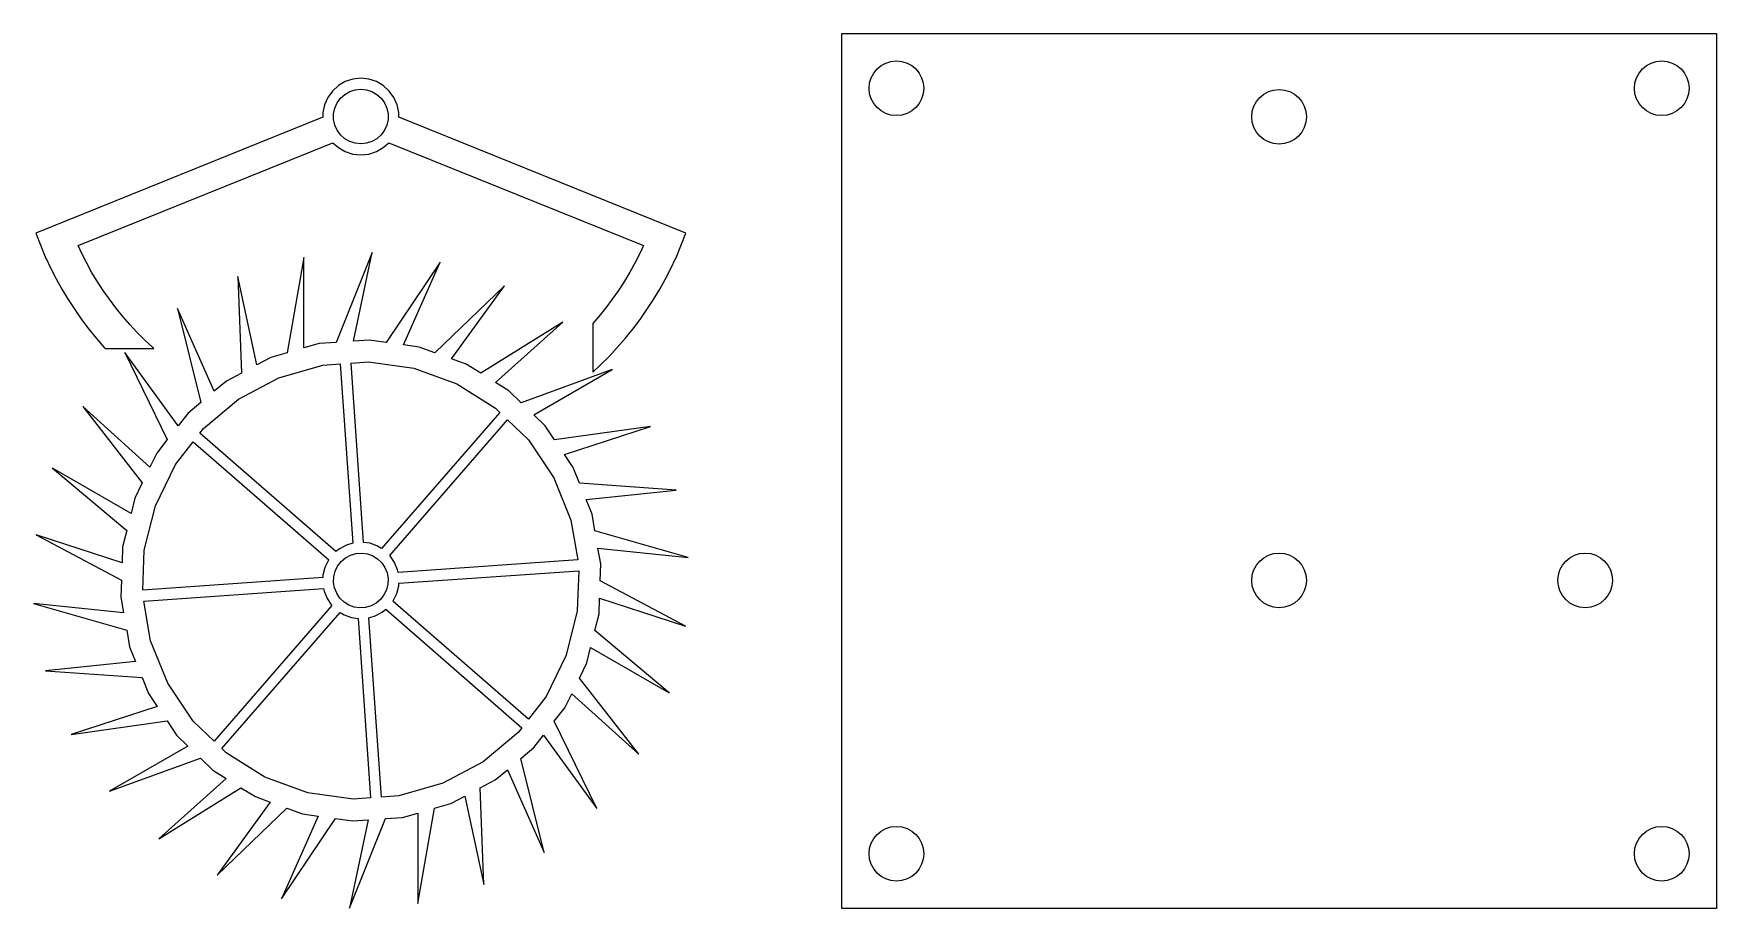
# Model space of a CAD drawing. Header units: inches. Extents: x 0 to 308, y 0 to 160.
import ezdxf

# ---------------------------------------------------------------- set-up
doc = ezdxf.new("R2010")
doc.units = ezdxf.units.IN
doc.header["$MEASUREMENT"] = 0

msp = doc.modelspace()

# ---------------------------------------------------------------- linework, layer by layer
for p, q in [((57.13, 151.15), (55.86, 150.42)), ((58.52, 151.6), (57.13, 151.15)), ((59.97, 151.76), (58.52, 151.6)), ((61.43, 151.6), (59.97, 151.76)), ((62.82, 151.15), (61.43, 151.6)), ((64.09, 150.42), (62.82, 151.15)), ((53.91, 148.26), (53.32, 146.92)), ((54.77, 149.44), (53.91, 148.26)), ((55.86, 150.42), (54.77, 149.44)), ((55.64, 147.26), (56.26, 148.1)), ((56.26, 148.1), (57.04, 148.8)), ((57.04, 148.8), (57.94, 149.32)), ((57.94, 149.32), (58.93, 149.65)), ((58.93, 149.65), (59.97, 149.76)), ((59.97, 149.76), (61.01, 149.65)), ((61.01, 149.65), (62.01, 149.32)), ((62.01, 149.32), (62.91, 148.8)), ((62.91, 148.8), (63.69, 148.1)), ((63.69, 148.1), (64.3, 147.26)), ((65.18, 149.44), (64.09, 150.42)), ((66.04, 148.26), (65.18, 149.44)), ((66.63, 146.92), (66.04, 148.26)), ((53.32, 146.92), (53.01, 145.49)), ((53.01, 145.49), (53.01, 144.64)), ((55, 145.28), (55.22, 146.3)), ((55, 144.23), (55, 145.28)), ((55.22, 146.3), (55.64, 147.26)), ((64.3, 147.26), (64.73, 146.3)), ((64.73, 146.3), (64.95, 145.28)), ((64.95, 145.28), (64.95, 144.23)), ((66.94, 145.49), (66.63, 146.92)), ((66.94, 144.64), (66.94, 145.49)), ((53.01, 144.64), (0.49, 123.42)), ((55.22, 143.21), (55, 144.23)), ((55.64, 142.26), (55.22, 143.21)), ((56.26, 141.41), (55.64, 142.26)), ((64.3, 142.26), (63.69, 141.41)), ((64.73, 143.21), (64.3, 142.26)), ((64.95, 144.23), (64.73, 143.21)), ((119.45, 123.42), (66.94, 144.64)), ((8.25, 121.16), (54.86, 139.99)), ((54.86, 139.99), (55.86, 139.09)), ((55.86, 139.09), (57.13, 138.36)), ((57.04, 140.71), (56.26, 141.41)), ((57.94, 140.19), (57.04, 140.71)), ((58.93, 139.87), (57.94, 140.19)), ((59.97, 139.76), (58.93, 139.87)), ((61.01, 139.87), (59.97, 139.76)), ((62.01, 140.19), (61.01, 139.87)), ((62.91, 140.71), (62.01, 140.19)), ((62.82, 138.36), (64.09, 139.09)), ((63.69, 141.41), (62.91, 140.71)), ((64.09, 139.09), (65.09, 139.99)), ((65.09, 139.99), (111.7, 121.16)), ((57.13, 138.36), (58.52, 137.91)), ((58.52, 137.91), (59.97, 137.76)), ((59.97, 137.76), (61.43, 137.91)), ((61.43, 137.91), (62.82, 138.36)), ((0.49, 123.42), (2.37, 118.79)), ((117.58, 118.79), (119.45, 123.42)), ((8.87, 119.83), (8.25, 121.16)), ((111.7, 121.16), (111.08, 119.83)), ((2.37, 118.79), (2.42, 118.81)), ((2.42, 118.81), (3.22, 117.08)), ((3.22, 117.08), (4.22, 115.11)), ((9.77, 118.06), (8.87, 119.83)), ((10.73, 116.33), (9.77, 118.06)), ((49.56, 118.99), (46.48, 101.56)), ((49.56, 102.44), (49.56, 118.99)), ((62.07, 119.87), (55.44, 103.45)), ((58.63, 103.68), (62.07, 119.87)), ((74.49, 118.12), (64.59, 103.44)), ((67.76, 103), (74.49, 118.12)), ((110.18, 118.06), (109.21, 116.33)), ((111.08, 119.83), (110.18, 118.06)), ((115.72, 115.11), (116.73, 117.08)), ((116.73, 117.08), (117.53, 118.81)), ((117.53, 118.81), (117.58, 118.79)), ((4.22, 115.11), (5.29, 113.19)), ((11.76, 114.63), (10.73, 116.33)), ((12.84, 112.96), (11.76, 114.63)), ((40.94, 99.34), (37.5, 115.53)), ((37.5, 115.53), (38.12, 97.84)), ((108.19, 114.63), (107.11, 112.96)), ((109.21, 116.33), (108.19, 114.63)), ((114.66, 113.19), (115.72, 115.11)), ((5.29, 113.19), (6.43, 111.3)), ((6.43, 111.3), (7.63, 109.45)), ((13.97, 111.34), (12.84, 112.96)), ((15.17, 109.75), (13.97, 111.34)), ((86.28, 113.83), (73.54, 101.53)), ((76.55, 100.44), (86.28, 113.83)), ((105.97, 111.34), (104.78, 109.75)), ((107.11, 112.96), (105.97, 111.34)), ((112.32, 109.45), (113.52, 111.3)), ((113.52, 111.3), (114.66, 113.19)), ((7.63, 109.45), (8.89, 107.64)), ((16.42, 108.21), (15.17, 109.75)), ((17.72, 106.71), (16.42, 108.21)), ((33.16, 94.52), (26.42, 109.65)), ((26.42, 109.65), (30.71, 92.47)), ((103.53, 108.21), (102.4, 106.91)), ((104.78, 109.75), (103.53, 108.21)), ((111.06, 107.64), (112.32, 109.45)), ((8.89, 107.64), (10.22, 105.88)), ((10.22, 105.88), (11.6, 104.17)), ((19.07, 105.26), (17.72, 106.71)), ((20.48, 103.86), (19.07, 105.26)), ((96.91, 107.18), (81.9, 97.8)), ((84.61, 96.11), (96.91, 107.18)), ((102.4, 106.91), (102.4, 98)), ((108.34, 104.17), (109.73, 105.88)), ((109.73, 105.88), (111.06, 107.64)), ((11.6, 104.17), (13.05, 102.51)), ((13.05, 102.51), (13.22, 102.33)), ((13.22, 102.33), (22.13, 102.33)), ((21.93, 102.5), (20.48, 103.86)), ((22.13, 102.33), (21.93, 102.5)), ((52.33, 103.24), (49.56, 102.44)), ((55.44, 103.45), (52.33, 103.24)), ((61.51, 103.88), (58.63, 103.68)), ((64.59, 103.44), (61.51, 103.88)), ((70.62, 102.6), (67.76, 103)), ((73.54, 101.53), (70.62, 102.6)), ((105.39, 100.89), (106.9, 102.51)), ((106.9, 102.51), (108.34, 104.17)), ((26.54, 88.19), (16.81, 101.58)), ((16.81, 101.58), (24.57, 85.67)), ((43.49, 100.7), (40.94, 99.34)), ((46.48, 101.56), (43.49, 100.7)), ((44.99, 96.99), (53.03, 99.3)), ((53.03, 99.3), (56.2, 99.52)), ((56.2, 99.52), (58.49, 66.72)), ((58.2, 99.66), (61.37, 99.88)), ((60.49, 66.86), (58.2, 99.66)), ((61.37, 99.88), (69.65, 98.72)), ((69.65, 98.72), (77.51, 95.86)), ((79.26, 99.45), (76.55, 100.44)), ((81.9, 97.8), (79.26, 99.45)), ((102.4, 98), (103.84, 99.34)), ((103.84, 99.34), (105.39, 100.89)), ((35.37, 96.38), (33.16, 94.52)), ((38.12, 97.84), (35.37, 96.38)), ((37.61, 93.07), (44.99, 96.99)), ((77.51, 95.86), (84.6, 91.42)), ((87.06, 94.58), (84.61, 96.11)), ((105.94, 98.47), (89.3, 92.42)), ((91.6, 90.19), (105.94, 98.47)), ((30.71, 92.47), (28.32, 90.47)), ((31.2, 87.69), (37.61, 93.07)), ((89.3, 92.42), (87.06, 94.58)), ((21.39, 80.62), (9.09, 91.7)), ((9.09, 91.7), (19.99, 77.75)), ((28.32, 90.47), (26.54, 88.19)), ((85.39, 90.66), (63.74, 65.76)), ((84.6, 91.42), (85.39, 90.66)), ((93.68, 88.19), (91.6, 90.19)), ((30.53, 86.83), (31.2, 87.69)), ((55.43, 65.18), (30.53, 86.83)), ((65.27, 64.47), (86.83, 89.27)), ((86.83, 89.27), (90.62, 85.62)), ((95.42, 85.61), (93.68, 88.19)), ((112.95, 88.07), (95.42, 85.61)), ((97.21, 82.96), (112.95, 88.07)), ((22.66, 83.22), (21.39, 80.62)), ((24.57, 85.67), (22.66, 83.22)), ((26.05, 81.1), (29.29, 85.25)), ((29.29, 85.25), (54.1, 63.69)), ((90.62, 85.62), (95.29, 78.68)), ((17.93, 72.15), (3.59, 80.42)), ((3.59, 80.42), (17.15, 69.04)), ((22.39, 73.58), (26.05, 81.1)), ((98.82, 80.56), (97.21, 82.96)), ((99.99, 77.68), (98.82, 80.56)), ((19.99, 77.75), (18.63, 74.95)), ((95.29, 78.68), (98.42, 70.93)), ((117.65, 76.44), (99.99, 77.68)), ((18.63, 74.95), (17.93, 72.15)), ((101.19, 74.71), (117.65, 76.44)), ((102.27, 72.03), (101.19, 74.71)), ((20.36, 65.47), (22.39, 73.58)), ((98.42, 70.93), (99.7, 63.68)), ((102.81, 68.97), (102.27, 72.03)), ((16.3, 63.14), (0.56, 68.25)), ((0.56, 68.25), (16.19, 59.94)), ((17.15, 69.04), (16.4, 66.03)), ((119.83, 64.09), (102.81, 68.97)), ((16.4, 66.03), (16.3, 63.14)), ((20.11, 58.12), (20.36, 65.47)), ((56.06, 65.71), (55.43, 65.18)), ((57.35, 66.39), (56.06, 65.71)), ((58.49, 66.72), (57.35, 66.39)), ((58.1, 64.54), (59.11, 64.83)), ((59.11, 64.83), (60.15, 64.9)), ((60.15, 64.9), (61.18, 64.76)), ((61.67, 66.7), (60.49, 66.86)), ((61.18, 64.76), (62.17, 64.4)), ((63.04, 66.2), (61.67, 66.7)), ((63.74, 65.76), (63.04, 66.2)), ((103.87, 62.97), (103.36, 65.82)), ((103.36, 65.82), (119.83, 64.09)), ((53.4, 62.3), (53.04, 60.88)), ((54.04, 63.61), (53.4, 62.3)), ((54.1, 63.69), (54.04, 63.61)), ((55.02, 60.6), (55.28, 61.61)), ((55.28, 61.61), (55.73, 62.55)), ((55.73, 62.55), (56.38, 63.38)), ((56.38, 63.38), (57.18, 64.05)), ((57.18, 64.05), (58.1, 64.54)), ((62.17, 64.4), (63.05, 63.84)), ((63.05, 63.84), (63.8, 63.12)), ((63.8, 63.12), (64.39, 62.25)), ((64.39, 62.25), (64.78, 61.28)), ((65.34, 64.4), (65.27, 64.47)), ((66.15, 63.19), (65.34, 64.4)), ((66.7, 61.83), (66.15, 63.19)), ((66.78, 61.38), (66.7, 61.83)), ((99.7, 63.68), (66.78, 61.38)), ((66.92, 59.39), (99.84, 61.69)), ((99.84, 61.69), (99.58, 54.34)), ((103.76, 59.86), (103.87, 62.97)), ((16.19, 59.94), (16.08, 56.83)), ((53.03, 60.42), (20.11, 58.12)), ((53.04, 60.88), (53.03, 60.42)), ((54.99, 59.55), (55.02, 60.6)), ((55.17, 58.53), (54.99, 59.55)), ((55.56, 57.56), (55.17, 58.53)), ((64.93, 59.21), (64.67, 58.19)), ((64.78, 61.28), (64.96, 60.25)), ((64.96, 60.25), (64.93, 59.21)), ((66.55, 57.51), (66.91, 58.93)), ((66.91, 58.93), (66.92, 59.39)), ((119.39, 51.55), (103.76, 59.86)), ((16.58, 53.99), (0.12, 55.72)), ((0.12, 55.72), (17.14, 50.84)), ((16.08, 56.83), (16.58, 53.99)), ((20.25, 56.12), (53.17, 58.43)), ((21.52, 48.88), (20.25, 56.12)), ((53.17, 58.43), (53.25, 57.97)), ((53.25, 57.97), (53.79, 56.62)), ((53.79, 56.62), (54.61, 55.4)), ((56.14, 56.69), (55.56, 57.56)), ((56.9, 55.96), (56.14, 56.69)), ((57.78, 55.41), (56.9, 55.96)), ((62.77, 55.76), (61.85, 55.27)), ((63.57, 56.43), (62.77, 55.76)), ((64.21, 57.25), (63.57, 56.43)), ((64.67, 58.19), (64.21, 57.25)), ((65.85, 56.12), (65.91, 56.19)), ((90.65, 34.56), (65.85, 56.12)), ((65.91, 56.19), (66.55, 57.51)), ((103.55, 53.78), (103.65, 56.67)), ((103.65, 56.67), (119.39, 51.55)), ((54.68, 55.34), (33.12, 30.53)), ((34.56, 29.14), (56.21, 54.05)), ((54.61, 55.4), (54.68, 55.34)), ((56.21, 54.05), (56.91, 53.61)), ((56.91, 53.61), (58.28, 53.11)), ((58.76, 55.05), (57.78, 55.41)), ((58.28, 53.11), (59.46, 52.95)), ((59.8, 54.91), (58.76, 55.05)), ((59.46, 52.95), (61.75, 20.15)), ((60.84, 54.98), (59.8, 54.91)), ((61.85, 55.27), (60.84, 54.98)), ((61.45, 53.09), (62.6, 53.41)), ((63.75, 20.29), (61.45, 53.09)), ((62.6, 53.41), (63.89, 54.1)), ((63.89, 54.1), (64.52, 54.63)), ((64.52, 54.63), (89.42, 32.98)), ((99.58, 54.34), (97.56, 46.22)), ((102.79, 50.76), (103.55, 53.78)), ((17.14, 50.84), (17.68, 47.78)), ((116.36, 39.38), (102.79, 50.76)), ((17.68, 47.78), (18.76, 45.1)), ((24.66, 41.12), (21.52, 48.88)), ((97.56, 46.22), (93.9, 38.71)), ((101.32, 44.85), (102.02, 47.66)), ((102.02, 47.66), (116.36, 39.38)), ((18.76, 45.1), (2.3, 43.37)), ((2.3, 43.37), (19.96, 42.13)), ((99.96, 42.06), (101.32, 44.85)), ((19.96, 42.13), (21.12, 39.25)), ((29.33, 34.19), (24.66, 41.12)), ((110.86, 28.11), (99.96, 42.06)), ((21.12, 39.25), (22.74, 36.85)), ((93.9, 38.71), (90.65, 34.56)), ((97.29, 36.59), (98.56, 39.18)), ((98.56, 39.18), (110.86, 28.11)), ((22.74, 36.85), (7, 31.74)), ((7, 31.74), (24.53, 34.2)), ((24.53, 34.2), (26.27, 31.62)), ((33.12, 30.53), (29.33, 34.19)), ((95.37, 34.14), (97.29, 36.59)), ((103.13, 18.22), (95.37, 34.14)), ((26.27, 31.62), (28.35, 29.61)), ((88.75, 32.12), (82.34, 26.74)), ((89.42, 32.98), (88.75, 32.12)), ((91.62, 29.34), (93.4, 31.62)), ((93.4, 31.62), (103.13, 18.22)), ((28.35, 29.61), (14.01, 21.34)), ((35.35, 28.38), (34.56, 29.14)), ((42.44, 23.95), (35.35, 28.38)), ((89.24, 27.34), (91.62, 29.34)), ((14.01, 21.34), (30.65, 27.39)), ((30.65, 27.39), (32.88, 25.23)), ((32.88, 25.23), (35.34, 23.7)), ((82.34, 26.74), (74.96, 22.82)), ((84.58, 23.43), (86.79, 25.28)), ((86.79, 25.28), (93.53, 10.16)), ((93.53, 10.16), (89.24, 27.34)), ((35.34, 23.7), (23.03, 12.62)), ((23.03, 12.62), (38.05, 22)), ((38.05, 22), (40.69, 20.36)), ((50.3, 21.09), (42.44, 23.95)), ((74.96, 22.82), (66.92, 20.51)), ((81.83, 21.97), (84.58, 23.43)), ((82.45, 4.27), (81.83, 21.97)), ((43.4, 19.37), (33.67, 5.98)), ((40.69, 20.36), (43.4, 19.37)), ((58.58, 19.93), (50.3, 21.09)), ((61.75, 20.15), (58.58, 19.93)), ((66.92, 20.51), (63.75, 20.29)), ((73.47, 18.25), (76.46, 19.11)), ((76.46, 19.11), (79.01, 20.46)), ((79.01, 20.46), (82.45, 4.27)), ((33.67, 5.98), (46.41, 18.27)), ((52.19, 16.81), (45.46, 1.69)), ((45.46, 1.69), (55.36, 16.36)), ((46.41, 18.27), (49.33, 17.21)), ((49.33, 17.21), (52.19, 16.81)), ((55.36, 16.36), (58.44, 15.93)), ((57.88, -0.06), (64.51, 16.36)), ((61.32, 16.13), (57.88, -0.06)), ((58.44, 15.93), (61.32, 16.13)), ((64.51, 16.36), (67.61, 16.57)), ((67.61, 16.57), (70.39, 17.37)), ((70.39, 0.82), (73.47, 18.25)), ((70.39, 17.37), (70.39, 0.82))]:
    msp.add_line(p, q)
msp.add_lwpolyline([(147.96, 159.93), (307.96, 159.93), (307.96, -0.07), (147.96, -0.07)], close=True)
for centre in [(157.96, 149.93), (297.96, 149.93), (227.96, 144.72), (227.96, 59.93), (283.96, 59.93), (157.96, 9.93), (297.96, 9.93)]:
    msp.add_circle(centre, 5)

doc.saveas('drawing.dxf')
